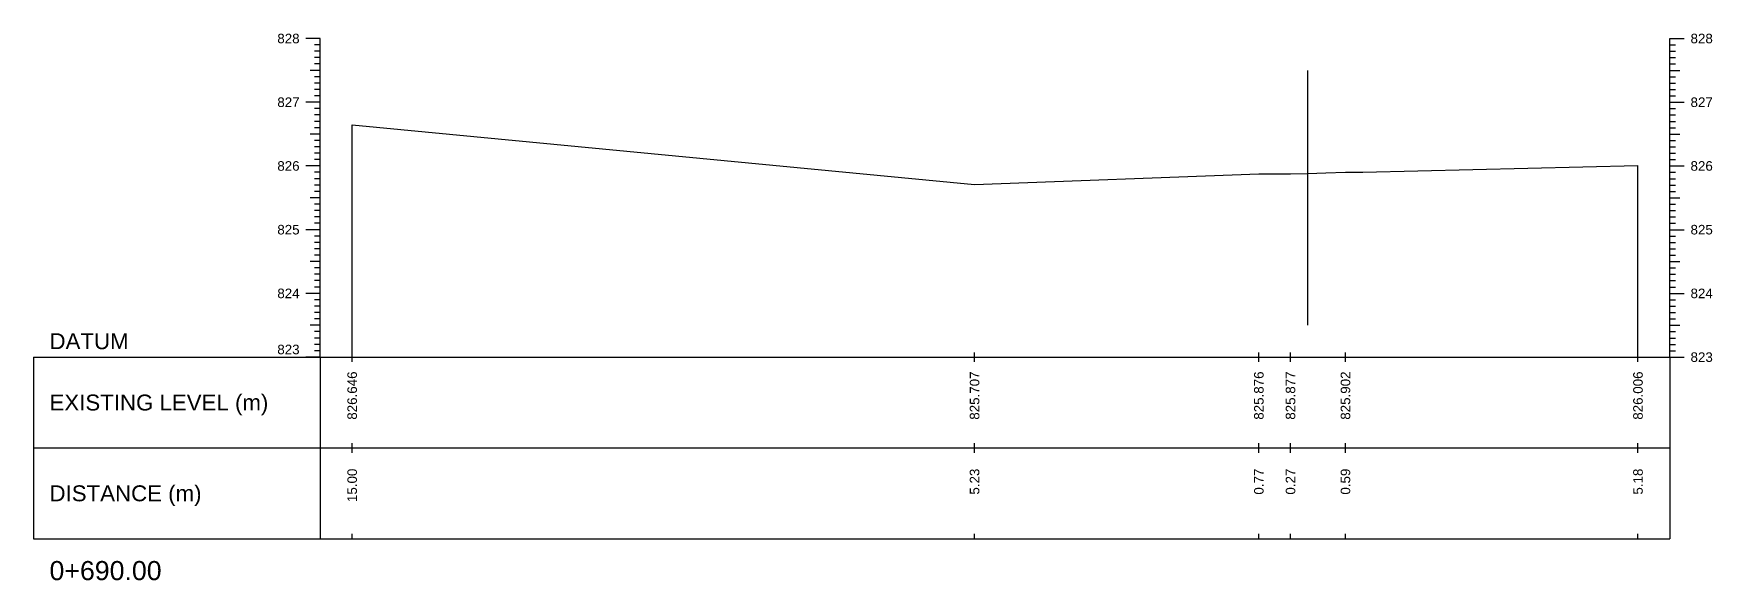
# Model space of a CAD drawing. Header units: millimetres. Extents: x 2757 to 35141, y 547 to 28513.
# Drawn here: x 33429.4 to 33692.8, y 25750.7 to 25836.6 of the extents above; entities that cross this region are included whole.
import ezdxf
from ezdxf.enums import TextEntityAlignment as Align

# ---------------------------------------------------------------- set-up
doc = ezdxf.new("R2010")
doc.units = ezdxf.units.MM
for name, color, linetype in [('CL', 4, 'Continuous'), ('CS_Drawing', 7, 'Continuous'), ('GL', 3, 'Continuous')]:
    doc.layers.add(name, color=color, linetype=linetype)
doc.styles.get("Standard").update_dxf_attribs({"font": 'arial.ttf'})

msp = doc.modelspace()

# ---------------------------------------------------------------- linework, layer by layer
at = {"layer": 'CL', "ltscale": 10}
msp.add_line((33629.35008, 25790.79126), (33629.35008, 25830.79126), dxfattribs=at)
at = {"layer": 'CS_Drawing'}
for p, q in [((33474.35008, 25835.79126), (33472.10008, 25835.79126)), ((33474.35008, 25835.79126), (33472.77508, 25835.79126)), ((33474.35008, 25835.79126), (33473.45008, 25835.79126)), ((33474.35008, 25785.79126), (33474.35008, 25835.79126)), ((33686.15503, 25835.79126), (33688.40503, 25835.79126)), ((33686.15503, 25835.79126), (33687.73003, 25835.79126)), ((33686.15503, 25835.79126), (33687.05503, 25835.79126)), ((33686.15503, 25785.79126), (33686.15503, 25835.79126)), ((33474.35008, 25834.79126), (33473.45008, 25834.79126)), ((33474.35008, 25833.79126), (33473.45008, 25833.79126)), ((33474.35008, 25832.79126), (33473.45008, 25832.79126)), ((33686.15503, 25834.79126), (33687.05503, 25834.79126)), ((33686.15503, 25833.79126), (33687.05503, 25833.79126)), ((33686.15503, 25832.79126), (33687.05503, 25832.79126)), ((33474.35008, 25830.79126), (33472.77508, 25830.79126)), ((33474.35008, 25831.79126), (33473.45008, 25831.79126)), ((33474.35008, 25830.79126), (33473.45008, 25830.79126)), ((33686.15503, 25831.79126), (33687.05503, 25831.79126)), ((33686.15503, 25830.79126), (33687.73003, 25830.79126)), ((33686.15503, 25830.79126), (33687.05503, 25830.79126)), ((33474.35008, 25829.79126), (33473.45008, 25829.79126)), ((33474.35008, 25828.79126), (33473.45008, 25828.79126)), ((33474.35008, 25827.79126), (33473.45008, 25827.79126)), ((33686.15503, 25829.79126), (33687.05503, 25829.79126)), ((33686.15503, 25828.79126), (33687.05503, 25828.79126)), ((33686.15503, 25827.79126), (33687.05503, 25827.79126)), ((33474.35008, 25825.79126), (33472.10008, 25825.79126)), ((33474.35008, 25825.79126), (33472.77508, 25825.79126)), ((33474.35008, 25826.79126), (33473.45008, 25826.79126)), ((33474.35008, 25825.79126), (33473.45008, 25825.79126)), ((33474.35008, 25824.79126), (33473.45008, 25824.79126)), ((33686.15503, 25826.79126), (33687.05503, 25826.79126)), ((33686.15503, 25825.79126), (33688.40503, 25825.79126)), ((33686.15503, 25825.79126), (33687.73003, 25825.79126)), ((33686.15503, 25825.79126), (33687.05503, 25825.79126)), ((33686.15503, 25824.79126), (33687.05503, 25824.79126)), ((33474.35008, 25823.79126), (33473.45008, 25823.79126)), ((33474.35008, 25822.79126), (33473.45008, 25822.79126)), ((33479.35008, 25785.79126), (33479.35008, 25822.25126)), ((33686.15503, 25823.79126), (33687.05503, 25823.79126)), ((33686.15503, 25822.79126), (33687.05503, 25822.79126)), ((33474.35008, 25820.79126), (33472.77508, 25820.79126)), ((33474.35008, 25821.79126), (33473.45008, 25821.79126)), ((33474.35008, 25820.79126), (33473.45008, 25820.79126)), ((33474.35008, 25819.79126), (33473.45008, 25819.79126)), ((33686.15503, 25821.79126), (33687.05503, 25821.79126)), ((33686.15503, 25820.79126), (33687.73003, 25820.79126)), ((33686.15503, 25820.79126), (33687.05503, 25820.79126)), ((33686.15503, 25819.79126), (33687.05503, 25819.79126)), ((33474.35008, 25818.79126), (33473.45008, 25818.79126)), ((33474.35008, 25817.79126), (33473.45008, 25817.79126)), ((33474.35008, 25816.79126), (33473.45008, 25816.79126)), ((33686.15503, 25818.79126), (33687.05503, 25818.79126)), ((33686.15503, 25817.79126), (33687.05503, 25817.79126)), ((33686.15503, 25816.79126), (33687.05503, 25816.79126)), ((33474.35008, 25815.79126), (33472.10008, 25815.79126)), ((33474.35008, 25815.79126), (33472.77508, 25815.79126)), ((33474.35008, 25815.79126), (33473.45008, 25815.79126)), ((33474.35008, 25814.79126), (33473.45008, 25814.79126)), ((33681.15503, 25785.79126), (33681.15503, 25815.85126)), ((33686.15503, 25815.79126), (33688.40503, 25815.79126)), ((33686.15503, 25815.79126), (33687.73003, 25815.79126)), ((33686.15503, 25815.79126), (33687.05503, 25815.79126)), ((33686.15503, 25814.79126), (33687.05503, 25814.79126)), ((33474.35008, 25813.79126), (33473.45008, 25813.79126)), ((33474.35008, 25812.79126), (33473.45008, 25812.79126)), ((33474.35008, 25811.79126), (33473.45008, 25811.79126)), ((33686.15503, 25813.79126), (33687.05503, 25813.79126)), ((33686.15503, 25812.79126), (33687.05503, 25812.79126)), ((33686.15503, 25811.79126), (33687.05503, 25811.79126)), ((33474.35008, 25810.79126), (33472.77508, 25810.79126)), ((33474.35008, 25810.79126), (33473.45008, 25810.79126)), ((33474.35008, 25809.79126), (33473.45008, 25809.79126)), ((33474.35008, 25808.79126), (33473.45008, 25808.79126)), ((33686.15503, 25810.79126), (33687.73003, 25810.79126)), ((33686.15503, 25810.79126), (33687.05503, 25810.79126)), ((33686.15503, 25809.79126), (33687.05503, 25809.79126)), ((33686.15503, 25808.79126), (33687.05503, 25808.79126)), ((33474.35008, 25807.79126), (33473.45008, 25807.79126)), ((33474.35008, 25806.79126), (33473.45008, 25806.79126)), ((33686.15503, 25807.79126), (33687.05503, 25807.79126)), ((33686.15503, 25806.79126), (33687.05503, 25806.79126)), ((33474.35008, 25805.79126), (33472.10008, 25805.79126)), ((33474.35008, 25805.79126), (33472.77508, 25805.79126)), ((33474.35008, 25805.79126), (33473.45008, 25805.79126)), ((33474.35008, 25804.79126), (33473.45008, 25804.79126)), ((33474.35008, 25803.79126), (33473.45008, 25803.79126)), ((33686.15503, 25805.79126), (33688.40503, 25805.79126)), ((33686.15503, 25805.79126), (33687.73003, 25805.79126)), ((33686.15503, 25805.79126), (33687.05503, 25805.79126)), ((33686.15503, 25804.79126), (33687.05503, 25804.79126)), ((33686.15503, 25803.79126), (33687.05503, 25803.79126)), ((33474.35008, 25802.79126), (33473.45008, 25802.79126)), ((33474.35008, 25801.79126), (33473.45008, 25801.79126)), ((33686.15503, 25802.79126), (33687.05503, 25802.79126)), ((33686.15503, 25801.79126), (33687.05503, 25801.79126)), ((33474.35008, 25800.79126), (33472.77508, 25800.79126)), ((33474.35008, 25800.79126), (33473.45008, 25800.79126)), ((33474.35008, 25799.79126), (33473.45008, 25799.79126)), ((33474.35008, 25798.79126), (33473.45008, 25798.79126)), ((33686.15503, 25800.79126), (33687.73003, 25800.79126)), ((33686.15503, 25800.79126), (33687.05503, 25800.79126)), ((33686.15503, 25799.79126), (33687.05503, 25799.79126)), ((33686.15503, 25798.79126), (33687.05503, 25798.79126)), ((33474.35008, 25795.79126), (33472.10008, 25795.79126)), ((33474.35008, 25795.79126), (33472.77508, 25795.79126)), ((33474.35008, 25797.79126), (33473.45008, 25797.79126)), ((33474.35008, 25796.79126), (33473.45008, 25796.79126)), ((33474.35008, 25795.79126), (33473.45008, 25795.79126)), ((33686.15503, 25797.79126), (33687.05503, 25797.79126)), ((33686.15503, 25796.79126), (33687.05503, 25796.79126)), ((33686.15503, 25795.79126), (33688.40503, 25795.79126)), ((33686.15503, 25795.79126), (33687.73003, 25795.79126)), ((33686.15503, 25795.79126), (33687.05503, 25795.79126)), ((33474.35008, 25794.79126), (33473.45008, 25794.79126)), ((33474.35008, 25793.79126), (33473.45008, 25793.79126)), ((33686.15503, 25794.79126), (33687.05503, 25794.79126)), ((33686.15503, 25793.79126), (33687.05503, 25793.79126)), ((33474.35008, 25790.79126), (33472.77508, 25790.79126)), ((33474.35008, 25792.79126), (33473.45008, 25792.79126)), ((33474.35008, 25791.79126), (33473.45008, 25791.79126)), ((33474.35008, 25790.79126), (33473.45008, 25790.79126)), ((33686.15503, 25792.79126), (33687.05503, 25792.79126)), ((33686.15503, 25791.79126), (33687.05503, 25791.79126)), ((33686.15503, 25790.79126), (33687.73003, 25790.79126)), ((33686.15503, 25790.79126), (33687.05503, 25790.79126)), ((33474.35008, 25789.79126), (33473.45008, 25789.79126)), ((33474.35008, 25788.79126), (33473.45008, 25788.79126)), ((33474.35008, 25787.79126), (33473.45008, 25787.79126)), ((33686.15503, 25789.79126), (33687.05503, 25789.79126)), ((33686.15503, 25788.79126), (33687.05503, 25788.79126)), ((33686.15503, 25787.79126), (33687.05503, 25787.79126)), ((33429.35008, 25785.79126), (33474.35008, 25785.79126)), ((33429.35008, 25785.79126), (33429.35008, 25757.29126)), ((33474.35008, 25785.79126), (33472.10008, 25785.79126)), ((33474.35008, 25785.79126), (33472.77508, 25785.79126)), ((33474.35008, 25786.79126), (33473.45008, 25786.79126)), ((33474.35008, 25785.79126), (33473.45008, 25785.79126)), ((33474.35008, 25785.79126), (33686.15503, 25785.79126)), ((33474.35008, 25785.79126), (33474.35008, 25757.29126)), ((33479.35008, 25785.04126), (33479.35008, 25786.54126)), ((33577.03788, 25785.04126), (33577.03788, 25786.54126)), ((33621.65139, 25785.04126), (33621.65139, 25786.54126)), ((33626.62229, 25785.04126), (33626.62229, 25786.54126)), ((33635.24483, 25785.04126), (33635.24483, 25786.54126)), ((33681.15503, 25785.04126), (33681.15503, 25786.54126)), ((33686.15503, 25786.79126), (33687.05503, 25786.79126)), ((33686.15503, 25785.79126), (33688.40503, 25785.79126)), ((33686.15503, 25785.79126), (33687.73003, 25785.79126)), ((33686.15503, 25785.79126), (33687.05503, 25785.79126)), ((33686.15503, 25785.79126), (33686.15503, 25757.29126)), ((33479.35008, 25770.79126), (33479.35008, 25772.29126)), ((33577.03788, 25770.79126), (33577.03788, 25772.29126)), ((33621.65139, 25770.79126), (33621.65139, 25772.29126)), ((33626.62229, 25770.79126), (33626.62229, 25772.29126)), ((33635.24483, 25770.79126), (33635.24483, 25772.29126)), ((33681.15503, 25770.79126), (33681.15503, 25772.29126)), ((33429.35008, 25771.54126), (33474.35008, 25771.54126)), ((33474.35008, 25771.54126), (33686.15503, 25771.54126)), ((33474.35008, 25771.54126), (33686.15503, 25771.54126)), ((33429.35008, 25757.29126), (33474.35008, 25757.29126)), ((33474.35008, 25757.29126), (33686.15503, 25757.29126)), ((33479.35008, 25757.29126), (33479.35008, 25758.04126)), ((33577.03788, 25757.29126), (33577.03788, 25758.04126)), ((33621.65139, 25757.29126), (33621.65139, 25758.04126)), ((33626.62229, 25757.29126), (33626.62229, 25758.04126)), ((33635.24483, 25757.29126), (33635.24483, 25758.04126)), ((33681.15503, 25757.29126), (33681.15503, 25758.04126))]:
    msp.add_line(p, q, dxfattribs=at)
at = {"layer": 'GL'}
msp.add_lwpolyline([(33479.35008, 25822.25126), (33577.03788, 25812.86126), (33621.65139, 25814.55126), (33626.62229, 25814.56126), (33629.35008, 25814.62126), (33632.14511, 25814.69126), (33635.24483, 25814.81126), (33637.95523, 25814.82126), (33681.15503, 25815.85126)], dxfattribs=at)

# ---------------------------------------------------------------- texts
at = {"layer": 'CS_Drawing'}
for s, p in [('828', (33471.10008, 25835.79126)), ('827', (33471.10008, 25825.79126)), ('826', (33471.10008, 25815.79126)), ('825', (33471.10008, 25805.79126)), ('824', (33471.10008, 25795.79126))]:
    msp.add_text(s, height=1.5, dxfattribs=at).set_placement(p, align=Align.MIDDLE_RIGHT)
for s, height, p in [('828', 1.5, (33689.40503, 25835.79126)), ('827', 1.5, (33689.40503, 25825.79126)), ('826', 1.5, (33689.40503, 25815.79126)), ('825', 1.5, (33689.40503, 25805.79126)), ('824', 1.5, (33689.40503, 25795.79126)), ('DATUM', 2.5, (33431.85008, 25788.29126)), ('823', 1.5, (33689.40503, 25785.79126)), ('823', 1.5, (33689.40503, 25785.79126)), ('EXISTING LEVEL (m)', 2.5, (33431.85008, 25778.66626)), ('DISTANCE (m)', 2.5, (33431.85008, 25764.41626)), ('0+690.00', 3, (33431.85008, 25752.29126))]:
    msp.add_text(s, height=height, dxfattribs=at).set_placement(p, align=Align.MIDDLE_LEFT)
msp.add_text('823', height=1.5, dxfattribs=at).set_placement((33471.10008, 25786.24126), align=Align.RIGHT)
for s, p in [('826.646', (33479.35008, 25783.54126)), ('825.707', (33577.03788, 25783.54126)), ('825.876', (33621.65139, 25783.54126)), ('825.877', (33626.62229, 25783.54126)), ('825.902', (33635.24483, 25783.54126)), ('826.006', (33681.15503, 25783.54126)), ('15.00', (33479.35008, 25768.29126)), ('5.23', (33577.03788, 25768.29126)), ('0.77', (33621.65139, 25768.29126)), ('0.27', (33626.62229, 25768.29126)), ('0.59', (33635.24483, 25768.29126)), ('5.18', (33681.15503, 25768.29126))]:
    msp.add_text(s, height=1.5, rotation=90, dxfattribs=at).set_placement(p, align=Align.MIDDLE_RIGHT)

doc.saveas('drawing.dxf')
